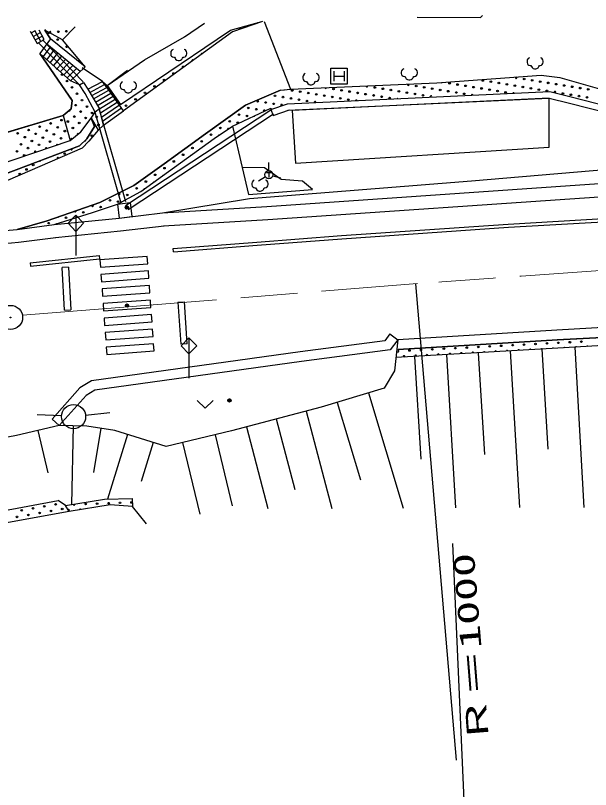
# Model space of a CAD drawing. Units: millimetres, scale not verified. Extents: x 40000 to 680000, y 20000 to 380000.
# Drawn here: x 272114 to 307565, y 269558 to 317311 of the extents above; entities that cross this region are included whole.
import ezdxf
from ezdxf.enums import TextEntityAlignment as Align

# ---------------------------------------------------------------- set-up
doc = ezdxf.new("R2010")
doc.units = ezdxf.units.MM
doc.header["$LTSCALE"] = 1000
doc.linetypes.add('CHAIN', pattern=[18.5, 12, -1.5, 3.5, -1.5])
doc.layers.add('M-BGD', color=7, linetype='Continuous', lineweight=25)
doc.layers.add('M-BMK', color=2, linetype='CHAIN', lineweight=13)
doc.styles.add('ＭＳ ゴシック', font='')
doc.styles.get('ＭＳ ゴシック').set_extended_font_data('MS Gothic')

# ---------------------------------------------------------------- blocks, each defined once
blk = doc.blocks.new('BUHIN1')
at = {"color": 7, "linetype": 'Continuous', "lineweight": 25}
for radius in [746, 22.5]:
    blk.add_circle((0, 0), radius, dxfattribs=at)
blk = doc.blocks.new('BUHIN120')
at = {"color": 7, "linetype": 'Continuous', "lineweight": 25}
blk.add_lwpolyline([(-2177, -1228), (-1516, -1408), (-1306, -737), (-1989, -570), (-2177, -1228), (0, 0)], dxfattribs=at)
blk = doc.blocks.new('BUHIN122')
at = {"color": 7, "linetype": 'Continuous', "lineweight": 25}
blk.add_circle((0, 0), 746, dxfattribs=at)
blk = doc.blocks.new('BUHIN127')
at = {"color": 7, "linetype": 'Continuous', "lineweight": 25}
for p, q in [((-58, -187), (-189, 45)), ((-124, -70), (159, 90))]:
    blk.add_line(p, q, dxfattribs=at)
blk.add_circle((0, 0), 249, dxfattribs=at)
blk = doc.blocks.new('BUHIN129')
at = {"color": 7, "linetype": 'Continuous', "lineweight": 25}
blk.add_lwpolyline([(-94, -451), (-20, -498), (88, -506), (164, -482), (231, -444), (292, -389), (322, -326), (328, -256), (303, -178), (285, -145), (321, -87), (362, -18), (375, 79), (352, 155), (315, 220), (268, 266), (195, 313), (142, 326), (89, 318), (20, 317), (1, 352), (-53, 410), (-116, 440), (-186, 446), (-266, 424), (-333, 386), (-390, 330), (-439, 233), (-435, 146)], dxfattribs=at)
blk = doc.blocks.new('BUHIN130')
at = {"color": 7, "linetype": 'Continuous', "lineweight": 25}
blk.add_lwpolyline([(39, -552), (205, 115), (-453, 319)], dxfattribs=at)
blk = doc.blocks.new('BUHIN132')
at = {"color": 7, "linetype": 'Continuous', "lineweight": 25}
for radius in [100, 87.5, 75, 62.5, 50, 37.5, 25, 12.5]:
    blk.add_circle((0, 0), radius, dxfattribs=at)

msp = doc.modelspace()

# ---------------------------------------------------------------- linework, layer by layer
at = {"layer": 'M-BGD'}
for p, q in [((296868, 317199), (300782, 317182)), ((300782, 317182), (300906, 317311)), ((275020, 315801), (275785, 316616)), ((282544, 315993), (283761, 316837)), ((285361, 316397), (287309, 316935)), ((285361, 316397), (287309, 316935)), ((287333, 316936), (285489, 316312)), ((287439, 316939), (289062, 312764)), ((273029, 316347), (273450, 315579)), ((273088, 316240), (273349, 316383)), ((273209, 316019), (273647, 316260)), ((273670, 315699), (273298, 316377)), ((273889, 315820), (273566, 316408)), ((273928, 316399), (273973, 316454)), ((273928, 316399), (273973, 316454)), ((273928, 316399), (274277, 315861)), ((275020, 315801), (273928, 316399)), ((274277, 315861), (273928, 316399)), ((285489, 316312), (278781, 311428)), ((284543, 315854), (285361, 316397)), ((284543, 315854), (285361, 316397)), ((273329, 315799), (273768, 316040)), ((273450, 315579), (273889, 315820)), ((274277, 315861), (273617, 314956)), ((273777, 315804), (276293, 313212)), ((276400, 314135), (274277, 315861)), ((276400, 314135), (274277, 315861)), ((276400, 314135), (275020, 315801)), ((278583, 311811), (284543, 315854)), ((278583, 311811), (284543, 315854)), ((280064, 314579), (282544, 315993)), ((273562, 315595), (276078, 313003)), ((273827, 314770), (274270, 315350)), ((276109, 313856), (274041, 315537)), ((273617, 314956), (275603, 312060)), ((273617, 314956), (275505, 313279)), ((275603, 312060), (273617, 314956)), ((274037, 314583), (274500, 315163)), ((274247, 314397), (274730, 314977)), ((274456, 314211), (274960, 314790)), ((274666, 314024), (275189, 314603)), ((274876, 313838), (275419, 314416)), ((275086, 313652), (275649, 314230)), ((277761, 312989), (280064, 314579)), ((275296, 313465), (275879, 314043)), ((275505, 313279), (276400, 314135)), ((277479, 313237), (276235, 314082)), ((277761, 312989), (279025, 313930)), ((291743, 313878), (291743, 313253)), ((292368, 313878), (292368, 313253)), ((276057, 313034), (275505, 313279)), ((291743, 313565), (292368, 313565)), ((298091, 313151), (304515, 313627)), ((298091, 313151), (304515, 313627)), ((304515, 313627), (305674, 313483)), ((304515, 313627), (305674, 313483)), ((305674, 313483), (315821, 310601)), ((305674, 313483), (315821, 310601)), ((276057, 313034), (276314, 313180)), ((276414, 312499), (276057, 313034)), ((276314, 313180), (276577, 312771)), ((276577, 312771), (277479, 313237)), ((276696, 312568), (277609, 313056)), ((276814, 312366), (277739, 312875)), ((277479, 313237), (277761, 312989)), ((277884, 312679), (277479, 313237)), ((277479, 313237), (277761, 312989)), ((278583, 311811), (277761, 312989)), ((277761, 312989), (278583, 311811)), ((289062, 312764), (298091, 313151)), ((289062, 312764), (298091, 313151)), ((277016, 311351), (276414, 312499)), ((276577, 312771), (277289, 311555)), ((276933, 312163), (277869, 312694)), ((277052, 311960), (278000, 312513)), ((277170, 311757), (278130, 312332)), ((278781, 311428), (277884, 312679)), ((286288, 311788), (288460, 312697)), ((288460, 312697), (286288, 311788)), ((288460, 312697), (289062, 312764)), ((288460, 312697), (289062, 312764)), ((288881, 311862), (305061, 312617)), ((305061, 312617), (306366, 312293)), ((275603, 312060), (275543, 311560)), ((275543, 311560), (275603, 312060)), ((277289, 311555), (278260, 312152)), ((277352, 311301), (278390, 311971)), ((287863, 311517), (288881, 311862)), ((288899, 311462), (305022, 312215)), ((305022, 312215), (289164, 311447)), ((305007, 309183), (305022, 312215)), ((305022, 312215), (306268, 311906)), ((306268, 311906), (315452, 309526)), ((306366, 312293), (315552, 309914)), ((275543, 311560), (275046, 311141)), ((275046, 311141), (275543, 311560)), ((276776, 310973), (277016, 311351)), ((276776, 310973), (277016, 311351)), ((278624, 305731), (277008, 311412)), ((277289, 311555), (277016, 311351)), ((277542, 310538), (277289, 311555)), ((278912, 305813), (277297, 311494)), ((277416, 311047), (278521, 311790)), ((277479, 310792), (278651, 311609)), ((277542, 310538), (278781, 311428)), ((278898, 305585), (287856, 311500)), ((283822, 310013), (286288, 311788)), ((286288, 311788), (283822, 310013)), ((285491, 310474), (287863, 311596)), ((287863, 311596), (287863, 311517)), ((287863, 311517), (287991, 311138)), ((287991, 311138), (289009, 311483)), ((289164, 311447), (289369, 308196)), ((275046, 311141), (265838, 308386)), ((265838, 308386), (275046, 311141)), ((275046, 311141), (275479, 309594)), ((276139, 310136), (276776, 310973)), ((276993, 310464), (276776, 310973)), ((276776, 310973), (277202, 310235)), ((276776, 310973), (276993, 310464)), ((279063, 305335), (288021, 311250)), ((276513, 309691), (276993, 310464)), ((276993, 310464), (276513, 309691)), ((277202, 310235), (277542, 310538)), ((284368, 309719), (285491, 310474)), ((285491, 310474), (286092, 307935)), ((275479, 309594), (276139, 310136)), ((277202, 310235), (276628, 309558)), ((281288, 308158), (283822, 310013)), ((283822, 310013), (281288, 308158)), ((268939, 307370), (275479, 309594)), ((276052, 309270), (276513, 309691)), ((276513, 309691), (276052, 309270)), ((276628, 309558), (276217, 309128)), ((279846, 306446), (284368, 309719)), ((276217, 309128), (270726, 306738)), ((271395, 307510), (276052, 309270)), ((276052, 309270), (271395, 307510)), ((289369, 308196), (305007, 309183)), ((279417, 306829), (281288, 308158)), ((281288, 308158), (279417, 306829)), ((287729, 307738), (287725, 308238)), ((300236, 307106), (315697, 308447)), ((286092, 307935), (286474, 306273)), ((287465, 307913), (286092, 307935)), ((288493, 307189), (287465, 307913)), ((286546, 306021), (300236, 307106)), ((287519, 307356), (287093, 307094)), ((287973, 307421), (288455, 307288)), ((289811, 307095), (288493, 307189)), ((290435, 306565), (289811, 307095)), ((277323, 305781), (279417, 306829)), ((279417, 306829), (277323, 305781)), ((287620, 305526), (309289, 307018)), ((278394, 305677), (279846, 306446)), ((286474, 306273), (290435, 306565)), ((287672, 304727), (309344, 306219)), ((274060, 304635), (277323, 305781)), ((277323, 305781), (274060, 304635)), ((276860, 305166), (278394, 305677)), ((278394, 305677), (279188, 305771)), ((278394, 305677), (278497, 304816)), ((279188, 305771), (279291, 304910)), ((281183, 305138), (286546, 306021)), ((274502, 304409), (276860, 305166)), ((281183, 305138), (287620, 305526)), ((274502, 304409), (278497, 304816)), ((278497, 304816), (281183, 305138)), ((278497, 304816), (279291, 304910)), ((281231, 304339), (287672, 304727)), ((302496, 304445), (312892, 305058)), ((302508, 304245), (312903, 304859)), ((272212, 304115), (274060, 304635)), ((274060, 304635), (272212, 304115)), ((272212, 304115), (274502, 304409)), ((278592, 304021), (281278, 304343)), ((292217, 303736), (302496, 304445)), ((292232, 303536), (302508, 304245)), ((267905, 303727), (272212, 304115)), ((274583, 303613), (278578, 304020)), ((286990, 303333), (292217, 303736)), ((267985, 302931), (272299, 303320)), ((272299, 303320), (274604, 303616)), ((281830, 302926), (286990, 303333)), ((287005, 303134), (292232, 303536)), ((281846, 302726), (281830, 302926)), ((281846, 302726), (287005, 303134)), ((273010, 302054), (277266, 302505)), ((273031, 301855), (277287, 302306)), ((277266, 302505), (277287, 302306)), ((280240, 302446), (277318, 302234)), ((280240, 302446), (277318, 302234)), ((280273, 301997), (280240, 302446)), ((273010, 302054), (273031, 301855)), ((277318, 302234), (277350, 301785)), ((277350, 301785), (280273, 301997)), ((275381, 301789), (274982, 301767)), ((275126, 299123), (274982, 301767)), ((275381, 301789), (275526, 299144)), ((280305, 301548), (277383, 301337)), ((277383, 301337), (277415, 300888)), ((280338, 301099), (280305, 301548)), ((277415, 300888), (280338, 301099)), ((280370, 300650), (277448, 300439)), ((277448, 300439), (277480, 299990)), ((280403, 300202), (280370, 300650)), ((296770, 300748), (299277, 271371)), ((277480, 299990), (280403, 300202)), ((280435, 299753), (277513, 299541)), ((277513, 299541), (277545, 299092)), ((280468, 299304), (280435, 299753)), ((282131, 299622), (282530, 299648)), ((282131, 299622), (282305, 297030)), ((282704, 297057), (282530, 299648)), ((275126, 299123), (275526, 299144)), ((277545, 299092), (280468, 299304)), ((280500, 298855), (277578, 298644)), ((277578, 298644), (277610, 298195)), ((280533, 298406), (280500, 298855)), ((320122, 298719), (305485, 297894)), ((277610, 298195), (280533, 298406)), ((320154, 298120), (305519, 297295)), ((305521, 297295), (320154, 298120)), ((280565, 297958), (277643, 297746)), ((277643, 297746), (277675, 297297)), ((277675, 297297), (280598, 297509)), ((280598, 297509), (280565, 297958)), ((295190, 297662), (294885, 297241)), ((295190, 297662), (295676, 297310)), ((305485, 297894), (295676, 297310)), ((320181, 297620), (305547, 296796)), ((280630, 297060), (277708, 296848)), ((280663, 296616), (280630, 297060)), ((282704, 297057), (282305, 297030)), ((294885, 297241), (289674, 296565)), ((295676, 297310), (295219, 296680)), ((295676, 297310), (295481, 295397)), ((295711, 296711), (305521, 297295)), ((305521, 297295), (295711, 296711)), ((289674, 296565), (276797, 294780)), ((277708, 296848), (277740, 296404)), ((277740, 296404), (280663, 296616)), ((295219, 296680), (289753, 295970)), ((305551, 296796), (295563, 296201)), ((302608, 296620), (303184, 286951)), ((304570, 296737), (304939, 290547)), ((306596, 296855), (307153, 286966)), ((296722, 296270), (297100, 289935)), ((298684, 296387), (299247, 286935)), ((300646, 296504), (301020, 290226)), ((289753, 295970), (277004, 294203)), ((295481, 295397), (294852, 294316)), ((276797, 294780), (276083, 294339)), ((276083, 294339), (274368, 292416)), ((277004, 294203), (276473, 293874)), ((294852, 294316), (290967, 293146)), ((276473, 293874), (274816, 292016)), ((293881, 294023), (296019, 286922)), ((291938, 293438), (293378, 288654)), ((276439, 292650), (277929, 292817)), ((290967, 293146), (285424, 291690)), ((290043, 292903), (291619, 286905)), ((274944, 292602), (273446, 292675)), ((274368, 292416), (274816, 292016)), ((288195, 292418), (289338, 288068)), ((274816, 292016), (272183, 291400)), ((276510, 291983), (274816, 292016)), ((275663, 291999), (275567, 287134)), ((278237, 291700), (276510, 291983)), ((278237, 291700), (276510, 291983)), ((277374, 291842), (276929, 289121)), ((286347, 291932), (287673, 286889)), ((272183, 291400), (260793, 289201)), ((273499, 291708), (274110, 289095)), ((279029, 291455), (277792, 287470)), ((281404, 290718), (278237, 291700)), ((281404, 290718), (278237, 291700)), ((285424, 291690), (281404, 290718)), ((285424, 291690), (281404, 290718)), ((284419, 291447), (285479, 287061)), ((280612, 290964), (279868, 288564)), ((282409, 290961), (283477, 286541)), ((277595, 287463), (279304, 287519)), ((277595, 287463), (279304, 287519)), ((279304, 287519), (279335, 287010)), ((270662, 286630), (274747, 287396)), ((270662, 286630), (274747, 287396)), ((275194, 287073), (274747, 287396)), ((275194, 287073), (277595, 287463)), ((275194, 287073), (277595, 287463)), ((275425, 286711), (275194, 287073)), ((277955, 287124), (275425, 286711)), ((279335, 287010), (277955, 287124)), ((280188, 285941), (279335, 287010)), ((275425, 286711), (252184, 282478)), ((300469, 252759), (299087, 284743))]:
    msp.add_line(p, q, dxfattribs=at)
msp.add_lwpolyline([(291556, 313065), (291556, 314065), (292556, 314065), (292556, 313065)], close=True, dxfattribs=at)
for centre in [(274752, 316306), (275251, 316340), (274717, 315825), (275266, 315379), (281856, 313729), (274980, 313660), (275288, 313267), (281271, 313332), (300928, 313303), (301422, 313223), (303476, 313394), (303969, 313314), (304463, 313233), (275597, 312874), (280686, 312935), (291723, 312778), (294271, 312869), (294765, 312789), (296819, 312960), (297313, 312880), (297806, 312799), (298874, 313132), (299367, 313051), (299861, 312971), (300354, 312890), (300848, 312810), (301915, 313142), (302408, 313062), (302902, 312981), (303395, 312901), (303889, 312820), (304382, 312740), (304956, 313153), (305450, 313072), (305943, 312992), (306437, 312911), (306930, 312831), (307424, 312750), (275905, 312480), (280100, 312538), (288108, 312354), (288602, 312274), (289176, 312687), (289669, 312606), (290163, 312526), (290656, 312445), (291150, 312365), (291643, 312284), (292217, 312697), (292710, 312617), (293204, 312536), (293697, 312456), (294191, 312376), (294684, 312295), (295258, 312708), (295752, 312628), (296245, 312547), (296739, 312467), (297232, 312386), (298300, 312719), (298793, 312638), (299287, 312558), (299780, 312477), (301341, 312729), (301835, 312649), (302328, 312568), (304876, 312659), (305863, 312498), (306356, 312418), (306850, 312337), (307343, 312257), (275821, 311778), (276214, 312087), (279515, 312141), (287041, 312022), (287534, 311941), (288028, 311861), (289095, 312193), (289589, 312113), (290082, 312032), (292136, 312204), (292630, 312123), (295178, 312215), (276129, 311385), (276523, 311693), (276831, 311300), (278930, 311744), (286467, 311609), (286960, 311528), (287454, 311448), (274955, 310854), (275736, 311076), (276438, 310991), (277121, 311049), (285893, 311196), (286386, 311115), (273601, 310448), (274278, 310651), (274718, 310414), (275342, 310768), (275651, 310374), (276044, 310683), (277229, 310561), (284745, 310370), (285319, 310783), (285812, 310702), (272246, 310043), (272923, 310245), (273363, 310008), (274041, 310211), (274481, 309973), (275158, 310176), (276812, 309896), (284171, 309957), (272686, 309805), (273126, 309568), (273803, 309771), (274243, 309533), (274921, 309736), (283597, 309544), (272211, 308925), (272449, 309365), (272889, 309128), (273566, 309331), (283023, 309131), (272651, 308688), (275149, 308785), (282449, 308718), (273208, 308091), (281875, 308305), (272376, 307535), (272792, 307813), (280727, 307479), (281301, 307892), (280153, 307066), (279579, 306653), (279005, 306240), (277938, 305907), (278431, 305827), (276296, 305162), (277364, 305494), (275229, 304829), (274162, 304497), (303469, 297007), (304175, 297044), (304881, 297080), (305587, 297117), (306293, 297153), (307000, 297190), (296407, 296642), (297113, 296679), (297819, 296715), (298526, 296752), (299232, 296788), (299938, 296825), (300644, 296861), (301350, 296898), (302056, 296934), (302763, 296971), (273891, 287031), (274587, 287152), (276440, 287175), (277147, 287198), (277853, 287222), (278560, 287245), (279267, 287268), (272498, 286787), (272907, 286500), (273194, 286909), (273603, 286622), (274300, 286743), (274996, 286865), (272210, 286378)]:
    msp.add_circle(centre, 49.8, dxfattribs=at)
for centre, start, end in [((287029, 316810), 128.8635, 165.6618), ((287029, 316810), 52.1253, 82.0162), ((274168, 316271), 154.3011, 328.2649), ((274253, 316272), 267.26, 215.306), ((285952, 316507), 334.6107, 243.1763), ((284197, 315317), 98.8765, 153.2422), ((283612, 314920), 60.6337, 191.4851), ((283026, 314523), 32.7454, 219.3733), ((274671, 314054), 168.9525, 287.8335), ((282441, 314126), 3.9534, 248.1653), ((302982, 313475), 132.7147, 55.7715), ((277645, 313009), 303.8558, 127.6241), ((291230, 312858), 184.5866, 0.3266), ((293778, 312949), 163.248, 21.6653), ((296326, 313041), 138.4147, 46.4985), ((298380, 313212), 237.0856, 311.4006), ((275203, 312565), 7.2809, 61.6153), ((278042, 312423), 326.9388, 104.5411), ((288682, 312767), 251.9873, 300.5907), ((297726, 312306), 324.3709, 220.9778), ((300274, 312397), 359.2939, 186.0547), ((302821, 312488), 32.8, 152.5487), ((305369, 312579), 298.3625, 213.7469), ((275512, 312172), 318.7768, 110.1194), ((278439, 311838), 354.8606, 76.6193), ((288521, 311780), 328.2891, 249.1237), ((290576, 311952), 349.7504, 195.5982), ((293123, 312043), 22.381, 162.9676), ((295671, 312134), 66.5795, 118.7691), ((275427, 311470), 226.0034, 34.2176), ((275034, 311161), 292.7115, 13.1608), ((286880, 311035), 90.3035, 137.1684), ((276950, 310589), 65.1785, 124.5945), ((276950, 310589), 281.7646, 354.947), ((275960, 309981), 46.4654, 212.3548), ((284664, 309876), 78.7981, 169.0097), ((285238, 310289), 48.4449, 199.363), ((275566, 309672), 33.3884, 225.4317), ((276396, 309618), 252.2403, 12.6678), ((284090, 309463), 99.8936, 151.9031), ((274006, 309093), 18.2382, 199.32), ((274684, 309296), 49.8115, 167.7467), ((275565, 309063), 175.5101, 45.8892), ((283516, 309050), 95.0817, 156.715), ((273329, 308891), 346.4756, 231.0826), ((274733, 308508), 355.1701, 231.8719), ((282943, 308637), 90.8696, 160.9271), ((273624, 308368), 218.3323, 3.067), ((282369, 308224), 87.0598, 164.7369), ((281795, 307811), 83.5421, 168.2546), ((281221, 307398), 80.247, 171.5497), ((280073, 306572), 74.1509, 177.6458), ((280647, 306985), 77.1277, 174.6689), ((278512, 306320), 118.9868, 114.174), ((276870, 305575), 135.6364, 83.0713), ((275803, 305242), 194.0669, 24.6408), ((274735, 304910), 244.7789, 333.9288), ((275722, 304749), 104.8566, 110.7022), ((272601, 304245), 218.8174, 352.6001), ((274655, 304416), 72.0313, 143.5275), ((295701, 296606), 230.8253, 96.7086), ((301015, 296526), 2.4813, 184.3373), ((301722, 296563), 8.8979, 177.9207), ((302428, 296599), 15.3847, 171.4339), ((303134, 296636), 22.0321, 164.7865), ((303840, 296672), 28.9518, 157.8668), ((304546, 296709), 36.2991, 150.5196), ((305252, 296745), 44.319, 142.4997), ((305959, 296782), 50.9895, 135.463), ((306665, 296818), 57.0108, 129.4416), ((307371, 296855), 64.0623, 122.3901), ((296072, 296271), 310.3647, 236.454), ((296778, 296307), 319.9957, 226.8229), ((297485, 296344), 328.2805, 218.5381), ((298191, 296380), 335.7915, 211.0272), ((298897, 296417), 342.8163, 204.0024), ((299603, 296453), 349.5296, 197.289), ((300309, 296490), 356.053, 190.7657), ((275733, 287152), 179.2908, 19.1577), ((275391, 286787), 287.776, 137.3096), ((276098, 286810), 21.3646, 177.1398)]:
    msp.add_arc(centre, 49.8, start, end, dxfattribs=at)
at = {"layer": 'M-BMK'}
msp.add_line((272546, 298818), (296907, 300767), dxfattribs=at)
msp.add_arc((385987, -858039), 1162220, 90.75687, 94.39285, dxfattribs=at)

# ---------------------------------------------------------------- block references
at = {"layer": 'M-BGD', "rotation": 240.57226}
for name, p in [('BUHIN129', (282182, 314914)), ('BUHIN129', (304153, 314401)), ('BUHIN129', (296398, 313719)), ('BUHIN129', (290328, 313422)), ('BUHIN129', (279065, 312917)), ('BUHIN127', (287732, 307488)), ('BUHIN129', (287184, 306853)), ('BUHIN132', (278980, 305460)), ('BUHIN120', (275835, 302494)), ('BUHIN120', (275835, 302494)), ('BUHIN1', (271808, 298683)), ('BUHIN132', (278990, 299416)), ('BUHIN120', (282805, 294928)), ('BUHIN120', (282805, 294928)), ('BUHIN130', (283811, 293321)), ('BUHIN132', (285306, 293564)), ('BUHIN122', (275693, 292566))]:
    msp.add_blockref(name, p, dxfattribs=at)

# ---------------------------------------------------------------- texts
at = {"layer": 'M-BGD', "style": 'ＭＳ ゴシック', "width": 1.65}
msp.add_text('Ｒ＝1000', height=1320, rotation=94.6, dxfattribs=at).set_placement((301721, 272399), align=Align.BOTTOM_LEFT)

doc.saveas('drawing.dxf')
